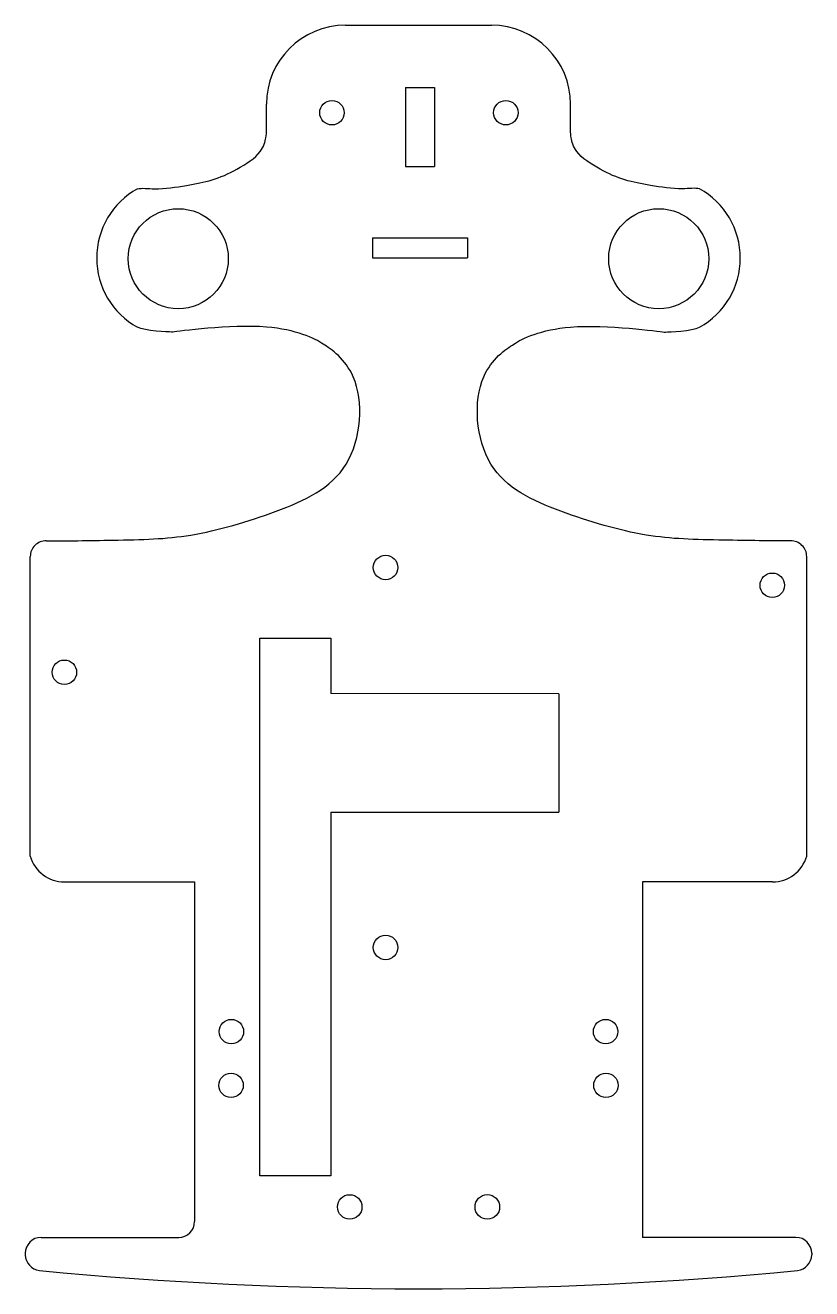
# Model space of a CAD drawing. Extents: x 198 to 298, y 35 to 195.
import ezdxf

# ---------------------------------------------------------------- set-up
doc = ezdxf.new("R2010")
doc.units = 0
doc.header["$LTSCALE"] = 12.7
doc.layers.add('VISIBLE', color=7, linetype='CONTINUOUS')

msp = doc.modelspace()

# ---------------------------------------------------------------- linework, layer by layer
at = {"layer": 'VISIBLE'}
for p, q in [((238.96, 194.88), (257.44, 194.88)), ((246.54, 186.99), (250.24, 186.99)), ((246.54, 186.99), (246.54, 176.99)), ((250.24, 186.99), (250.24, 176.99)), ((228.96, 181.55), (228.96, 184.88)), ((267.44, 181.55), (267.44, 184.88)), ((246.54, 176.99), (250.24, 176.99)), ((242.39, 167.95), (254.39, 167.95)), ((242.39, 167.95), (242.39, 165.45)), ((254.39, 167.95), (254.39, 165.45)), ((242.39, 165.45), (254.39, 165.45)), ((199.08, 89.7), (199.08, 127.62)), ((297.32, 89.7), (297.32, 127.62)), ((228.12, 117.31), (237.12, 117.3)), ((228.12, 49.23), (228.12, 117.31)), ((237.12, 117.3), (237.12, 110.27)), ((265.95, 110.25), (237.12, 110.27)), ((265.95, 110.25), (265.95, 95.26)), ((237.11, 95.26), (237.1, 71.08)), ((237.11, 95.26), (265.95, 95.26)), ((203.4, 86.44), (219.87, 86.44)), ((219.87, 86.44), (219.87, 43.44)), ((293, 86.44), (276.53, 86.44)), ((276.53, 86.44), (276.53, 41.44)), ((237.1, 71.08), (237.1, 49.23)), ((237.1, 49.23), (228.12, 49.23)), ((200.45, 41.44), (217.87, 41.44)), ((295.95, 41.44), (276.53, 41.44)), ((198.45, 39.44), (198.45, 39.25)), ((297.95, 39.44), (297.95, 39.25))]:
    msp.add_line(p, q, dxfattribs=at)
for centre, radius in [((237.25, 183.81), 1.55), ((259.25, 183.81), 1.55), ((217.8, 165.33), 6.33), ((278.6, 165.33), 6.33), ((244.03, 126.24), 1.55), ((292.97, 123.99), 1.55), ((203.39, 112.98), 1.55), ((244.03, 78.14), 1.55), ((224.52, 67.49), 1.55), ((271.88, 67.49), 1.55), ((224.48, 60.69), 1.55), ((271.92, 60.69), 1.55), ((239.5, 45.3), 1.55), ((256.91, 45.3), 1.56)]:
    msp.add_circle(centre, radius, dxfattribs=at)
for centre, radius, start, end in [((238.96, 184.88), 10, 90, 180), ((257.44, 184.88), 10, 0, 90), ((217.49, 165.41), 10.01, 118.901, 241.099), ((278.91, 165.41), 10.01, 298.901, 61.099), ((201.08, 127.62), 2, 89.2507, 180), ((295.32, 127.62), 2, 0, 90.7493), ((203.4, 90.94), 4.5, 195.9814, 270), ((293, 90.94), 4.5, 270, 344.0186), ((217.87, 43.44), 2, 270, 0), ((200.45, 39.44), 2, 90, 180), ((295.95, 39.44), 2, 0.0002, 90), ((200.45, 39.25), 2, 180, 264.4699), ((295.95, 39.25), 2, 275.5301, 0.0002), ((248.2, 532.48), 497.54, 264.4699, 275.5301)]:
    msp.add_arc(centre, radius, start, end, dxfattribs=at)
for points, knots in [([(212.65, 174.18), (213.18, 174.31), (214.98, 174.01), (218.88, 174.58), (222.11, 175.2), (225.22, 176.52), (228.39, 178.62), (228.94, 180.59), (228.96, 181.27), (228.96, 181.55)], [0, 0, 0, 0, 0.129826, 0.305407, 0.465205, 0.627565, 0.796624, 0.916692, 1, 1, 1, 1]), ([(283.75, 174.18), (283.22, 174.31), (281.42, 174.01), (277.53, 174.58), (274.29, 175.2), (271.19, 176.52), (268.01, 178.62), (267.46, 180.59), (267.45, 181.27), (267.44, 181.55)], [0, 0, 0, 0, 0.129826, 0.305407, 0.465205, 0.627565, 0.796624, 0.916692, 1, 1, 1, 1]), ([(236.13, 154.52), (235.14, 155.23), (229.54, 157.8), (217.02, 156.01), (217.07, 156.05), (213.59, 156.15), (212.65, 156.65)], [0, 0, 0, 0, 0.3153958, 0.7131204, 0.7583902, 0.9979247, 0.9979247, 0.9979247, 0.9979247]), ([(260.28, 154.52), (261.26, 155.23), (266.86, 157.8), (279.39, 156.01), (279.33, 156.05), (282.81, 156.15), (283.75, 156.65)], [0, 0, 0, 0, 0.3153958, 0.7131204, 0.7583902, 0.9979247, 0.9979247, 0.9979247, 0.9979247]), ([(201.1, 129.62), (203.35, 129.59), (211.16, 129.73), (219.28, 129.88), (230.24, 133.09), (240.65, 137.81), (241.52, 150.7), (237.16, 153.93), (236.13, 154.52)], [0.0480252, 0.0480252, 0.0480252, 0.0480252, 0.1725253, 0.3412724, 0.5203084, 0.6950842, 0.8731189, 1, 1, 1, 1]), ([(295.3, 129.62), (293.05, 129.59), (285.24, 129.73), (277.12, 129.88), (266.16, 133.09), (255.76, 137.81), (254.88, 150.7), (259.24, 153.93), (260.28, 154.52)], [0.0480252, 0.0480252, 0.0480252, 0.0480252, 0.1725253, 0.3412724, 0.5203084, 0.6950842, 0.8731189, 1, 1, 1, 1])]:
    msp.add_open_spline(points, degree=3, knots=knots, dxfattribs=at)

doc.saveas('drawing.dxf')
